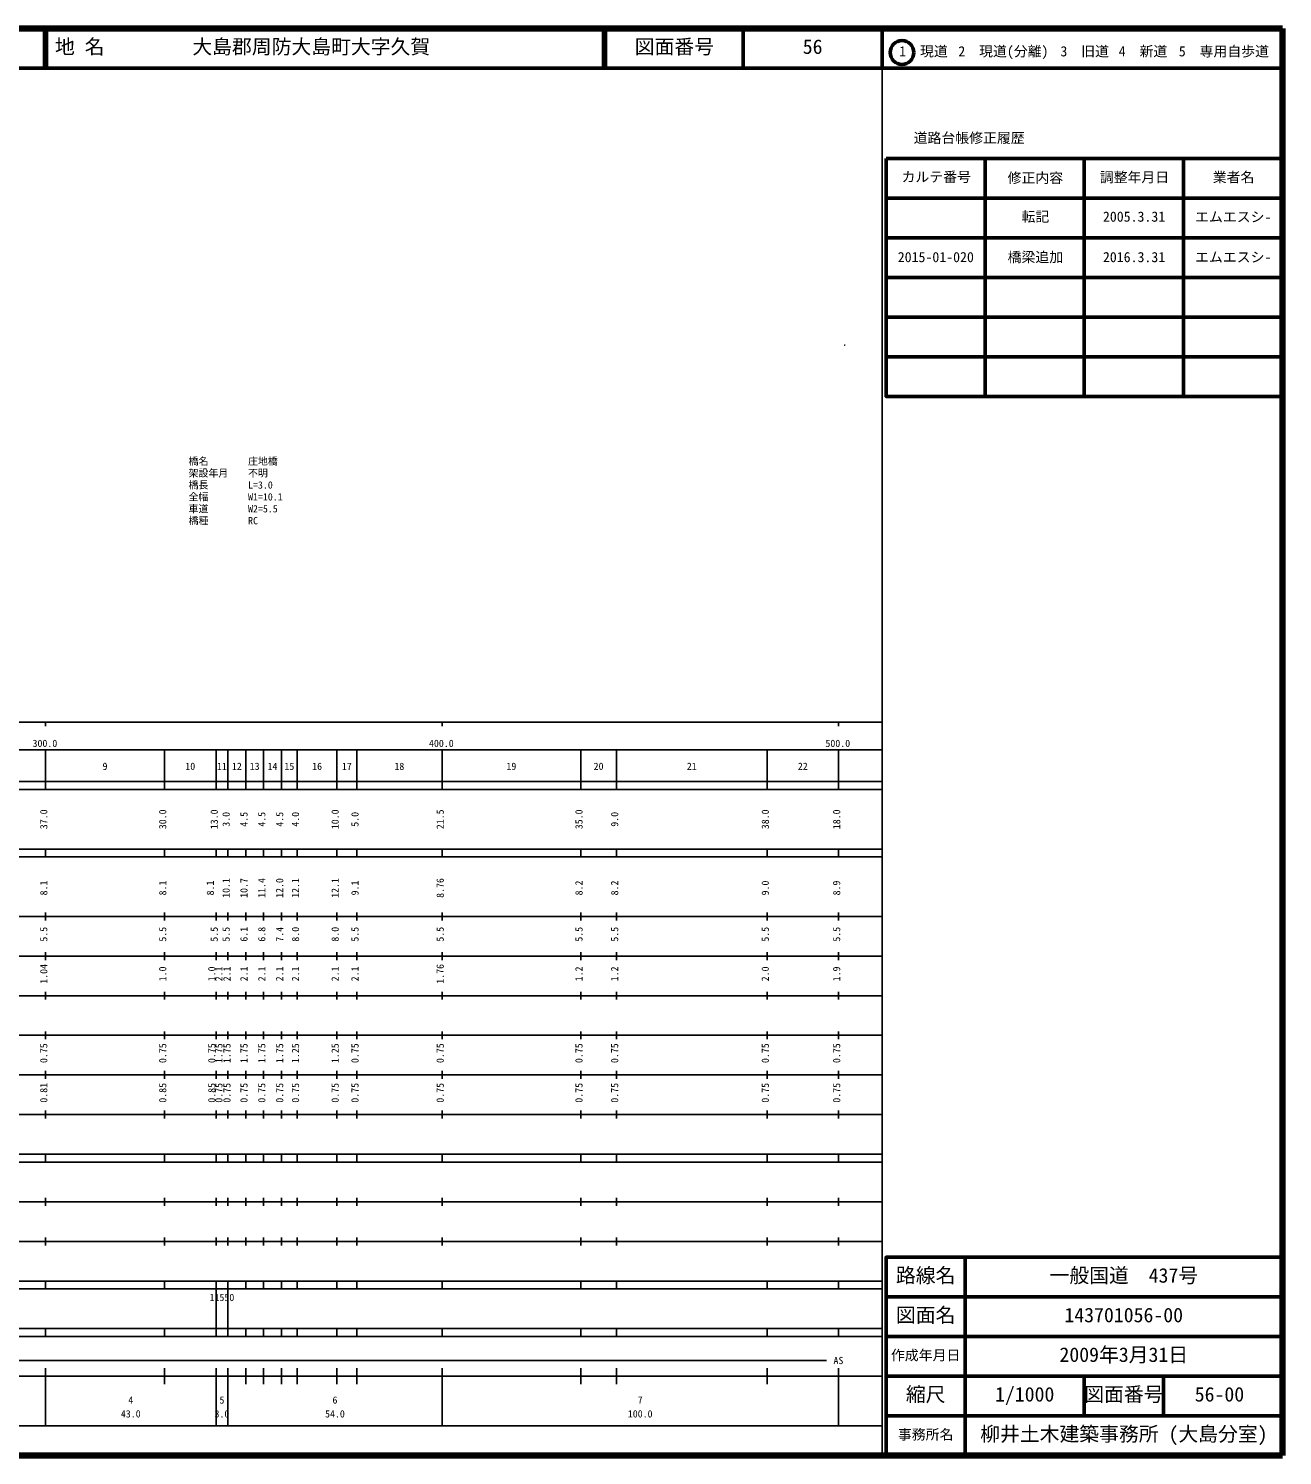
# Model space of a CAD drawing. Units: millimetres on the paper. Extents: x 40 to 680, y 20 to 380.
# Drawn here: x 363.7 to 680, y 20 to 380 of the extents above; entities that cross this region are included whole.
import ezdxf
from ezdxf.enums import TextEntityAlignment as Align

# ---------------------------------------------------------------- set-up
doc = ezdxf.new("R2010")
doc.units = ezdxf.units.MM
for name, color, linetype, lineweight in [('M-OTRS', 6, 'Continuous', 25), ('M-TTL', 2, 'Continuous', 140), ('M-TTL-BAND', 7, 'Continuous', 25), ('M-TTL-FRAM', 2, 'Continuous', 50), ('M-TTL-LINE', 7, 'Continuous', 50)]:
    doc.layers.add(name, color=color, linetype=linetype, lineweight=lineweight)
doc.layers.add('M-STR-HTXT', color=7, linetype='Continuous')
doc.layers.add('M-TTL-TXT', color=7, linetype='Continuous')
doc.styles.add('ＭＳ ゴシック', font='')
doc.styles.get('ＭＳ ゴシック').set_extended_font_data('MS Gothic')

msp = doc.modelspace()

# ---------------------------------------------------------------- linework, layer by layer
at = {"layer": 'M-OTRS'}
for radius in [0.0313, 0.025, 0.0188, 0.0125, 0.0063]:
    msp.add_circle((569.599, 300.115), radius, dxfattribs=at)
at = {"layer": 'M-TTL'}
for p, q in [((680, 380), (40, 380)), ((680, 20), (680, 380)), ((40, 20), (680, 20))]:
    msp.add_line(p, q, dxfattribs=at)
at = {"layer": 'M-TTL-BAND'}
for p, q in [((579, 210.901), (579, 370)), ((579, 20), (579, 212.113)), ((40, 205), (579, 205)), ((368, 205), (368, 204)), ((468, 205), (468, 204)), ((568, 205), (568, 204)), ((68, 198), (579, 198)), ((368, 188), (368, 198)), ((398, 188), (398, 198)), ((411, 188), (411, 198)), ((414, 188), (414, 198)), ((418.5, 188), (418.5, 198)), ((423, 188), (423, 198)), ((427.5, 188), (427.5, 198)), ((431.5, 188), (431.5, 198)), ((441.5, 188), (441.5, 198)), ((446.5, 188), (446.5, 198)), ((468, 188), (468, 198)), ((503, 188), (503, 198)), ((512, 188), (512, 198)), ((550, 188), (550, 198)), ((568, 188), (568, 198)), ((40, 190), (579, 190)), ((40, 188), (579, 188)), ((40, 173), (579, 173)), ((368, 171), (368, 173)), ((398, 171), (398, 173)), ((411, 171), (411, 173)), ((414, 171), (414, 173)), ((418.5, 171), (418.5, 173)), ((423, 171), (423, 173)), ((427.5, 171), (427.5, 173)), ((431.5, 171), (431.5, 173)), ((441.5, 171), (441.5, 173)), ((446.5, 171), (446.5, 173)), ((468, 171), (468, 173)), ((503, 171), (503, 173)), ((512, 171), (512, 173)), ((550, 171), (550, 173)), ((568, 171), (568, 173)), ((40, 171), (579, 171)), ((40, 156), (579, 156)), ((368, 155), (368, 157)), ((398, 155), (398, 157)), ((411, 155), (411, 157)), ((414, 155), (414, 157)), ((418.5, 155), (418.5, 157)), ((423, 155), (423, 157)), ((427.5, 155), (427.5, 157)), ((431.5, 155), (431.5, 157)), ((441.5, 155), (441.5, 157)), ((446.5, 155), (446.5, 157)), ((468, 155), (468, 157)), ((503, 155), (503, 157)), ((512, 155), (512, 157)), ((550, 155), (550, 157)), ((568, 155), (568, 157)), ((46, 146), (579, 146)), ((368, 145), (368, 147)), ((398, 145), (398, 147)), ((411, 145), (411, 147)), ((414, 145), (414, 147)), ((418.5, 145), (418.5, 147)), ((423, 145), (423, 147)), ((427.5, 145), (427.5, 147)), ((431.5, 145), (431.5, 147)), ((441.5, 145), (441.5, 147)), ((446.5, 145), (446.5, 147)), ((468, 145), (468, 147)), ((503, 145), (503, 147)), ((512, 145), (512, 147)), ((550, 145), (550, 147)), ((568, 145), (568, 147)), ((368, 135), (368, 137)), ((398, 135), (398, 137)), ((411, 135), (411, 137)), ((414, 135), (414, 137)), ((418.5, 135), (418.5, 137)), ((423, 135), (423, 137)), ((427.5, 135), (427.5, 137)), ((431.5, 135), (431.5, 137)), ((441.5, 135), (441.5, 137)), ((446.5, 135), (446.5, 137)), ((468, 135), (468, 137)), ((503, 135), (503, 137)), ((512, 135), (512, 137)), ((550, 135), (550, 137)), ((568, 135), (568, 137)), ((52, 136), (579, 136)), ((46, 126), (579, 126)), ((368, 125), (368, 127)), ((398, 125), (398, 127)), ((411, 125), (411, 127)), ((414, 125), (414, 127)), ((418.5, 125), (418.5, 127)), ((423, 125), (423, 127)), ((427.5, 125), (427.5, 127)), ((431.5, 125), (431.5, 127)), ((441.5, 125), (441.5, 127)), ((446.5, 125), (446.5, 127)), ((468, 125), (468, 127)), ((503, 125), (503, 127)), ((512, 125), (512, 127)), ((550, 125), (550, 127)), ((568, 125), (568, 127)), ((52, 116), (579, 116)), ((368, 115), (368, 117)), ((398, 115), (398, 117)), ((411, 115), (411, 117)), ((414, 115), (414, 117)), ((418.5, 115), (418.5, 117)), ((423, 115), (423, 117)), ((427.5, 115), (427.5, 117)), ((431.5, 115), (431.5, 117)), ((441.5, 115), (441.5, 117)), ((446.5, 115), (446.5, 117)), ((468, 115), (468, 117)), ((503, 115), (503, 117)), ((512, 115), (512, 117)), ((550, 115), (550, 117)), ((568, 115), (568, 117)), ((46, 106), (579, 106)), ((368, 105), (368, 107)), ((398, 105), (398, 107)), ((411, 105), (411, 107)), ((414, 105), (414, 107)), ((418.5, 105), (418.5, 107)), ((423, 105), (423, 107)), ((427.5, 105), (427.5, 107)), ((431.5, 105), (431.5, 107)), ((441.5, 105), (441.5, 107)), ((446.5, 105), (446.5, 107)), ((468, 105), (468, 107)), ((503, 105), (503, 107)), ((512, 105), (512, 107)), ((550, 105), (550, 107)), ((568, 105), (568, 107)), ((40, 96), (579, 96)), ((40, 94), (579, 94)), ((368, 94), (368, 96)), ((398, 94), (398, 96)), ((411, 94), (411, 96)), ((414, 94), (414, 96)), ((418.5, 94), (418.5, 96)), ((423, 94), (423, 96)), ((427.5, 94), (427.5, 96)), ((431.5, 94), (431.5, 96)), ((441.5, 94), (441.5, 96)), ((446.5, 94), (446.5, 96)), ((468, 94), (468, 96)), ((503, 94), (503, 96)), ((512, 94), (512, 96)), ((550, 94), (550, 96)), ((568, 94), (568, 96)), ((49, 84), (579, 84)), ((368, 83), (368, 85)), ((398, 83), (398, 85)), ((411, 83), (411, 85)), ((414, 83), (414, 85)), ((418.5, 83), (418.5, 85)), ((423, 83), (423, 85)), ((427.5, 83), (427.5, 85)), ((431.5, 83), (431.5, 85)), ((441.5, 83), (441.5, 85)), ((446.5, 83), (446.5, 85)), ((468, 83), (468, 85)), ((503, 83), (503, 85)), ((512, 83), (512, 85)), ((550, 83), (550, 85)), ((568, 83), (568, 85)), ((40, 74), (579, 74)), ((368, 73), (368, 75)), ((398, 73), (398, 75)), ((411, 73), (411, 75)), ((414, 73), (414, 75)), ((418.5, 73), (418.5, 75)), ((423, 73), (423, 75)), ((427.5, 73), (427.5, 75)), ((431.5, 73), (431.5, 75)), ((441.5, 73), (441.5, 75)), ((446.5, 73), (446.5, 75)), ((468, 73), (468, 75)), ((503, 73), (503, 75)), ((512, 73), (512, 75)), ((550, 73), (550, 75)), ((568, 73), (568, 75)), ((40, 64), (579, 64)), ((40, 62), (579, 62)), ((368, 62), (368, 64)), ((398, 62), (398, 64)), ((411, 62), (411, 64)), ((411, 52), (411, 62)), ((414, 62), (414, 64)), ((414, 52), (414, 62)), ((418.5, 62), (418.5, 64)), ((423, 62), (423, 64)), ((427.5, 62), (427.5, 64)), ((431.5, 62), (431.5, 64)), ((441.5, 62), (441.5, 64)), ((446.5, 62), (446.5, 64)), ((468, 62), (468, 64)), ((503, 62), (503, 64)), ((512, 62), (512, 64)), ((550, 62), (550, 64)), ((568, 62), (568, 64)), ((40, 52), (579, 52)), ((368, 50), (368, 52)), ((398, 50), (398, 52)), ((411, 50), (411, 52)), ((414, 50), (414, 52)), ((418.5, 50), (418.5, 52)), ((423, 50), (423, 52)), ((427.5, 50), (427.5, 52)), ((431.5, 50), (431.5, 52)), ((441.5, 50), (441.5, 52)), ((446.5, 50), (446.5, 52)), ((468, 50), (468, 52)), ((503, 50), (503, 52)), ((512, 50), (512, 52)), ((550, 50), (550, 52)), ((568, 50), (568, 52)), ((40, 50), (579, 50)), ((71, 44), (374.897, 44)), ((374.365, 44), (565, 44)), ((40, 40), (579, 40)), ((368, 27.5), (368, 42)), ((398, 38), (398, 42)), ((411, 27.5), (411, 42)), ((414, 27.5), (414, 42)), ((418.5, 38), (418.5, 42)), ((423, 38), (423, 42)), ((427.5, 38), (427.5, 42)), ((431.5, 38), (431.5, 42)), ((441.5, 38), (441.5, 42)), ((446.5, 38), (446.5, 42)), ((468, 27.5), (468, 42)), ((503, 38), (503, 42)), ((512, 38), (512, 42)), ((550, 38), (550, 42)), ((568, 27.5), (568, 42)), ((68, 27.5), (579, 27.5))]:
    msp.add_line(p, q, dxfattribs=at)
at = {"layer": 'M-TTL-FRAM'}
msp.add_line((580, 347.197), (680, 347.197), dxfattribs=at)
for points in [[(580, 347.197), (580, 287.197), (680, 287.197)], [(680, 70), (580, 70), (580, 20)]]:
    msp.add_lwpolyline(points, dxfattribs=at)
at = {"layer": 'M-TTL-LINE'}
for p, q in [((367.75, 380), (367.75, 370)), ((368.25, 380), (368.25, 370)), ((508.747, 380), (508.747, 370)), ((509.247, 380), (509.247, 370)), ((543.996, 380), (543.996, 370)), ((579, 380), (579, 370)), ((40, 370), (680, 370)), ((605, 347.197), (605, 287.197)), ((630, 347.197), (630, 287.197)), ((655, 347.197), (655, 287.197)), ((580, 337.197), (680, 337.197)), ((580, 327.197), (680, 327.197)), ((580, 317.197), (680, 317.197)), ((580, 307.197), (680, 307.197)), ((580, 297.197), (680, 297.197)), ((600, 70), (600, 20)), ((680, 60), (580, 60)), ((680, 50), (580, 50)), ((680, 40), (580, 40)), ((630, 40), (630, 30)), ((650, 40), (650, 30)), ((680, 30), (580, 30))]:
    msp.add_line(p, q, dxfattribs=at)
msp.add_circle((584.031, 373.958), 3, dxfattribs=at)

# ---------------------------------------------------------------- texts
at = {"layer": 'M-STR-HTXT', "style": 'ＭＳ ゴシック'}
for s, p in [('橋名\u3000\u3000\u3000\u3000庄地橋', (404.081, 269.379)), ('架設年月\u3000\u3000不明', (404.081, 266.379)), ('橋長\u3000\u3000\u3000\u3000L=3.0', (404.081, 263.379)), ('全幅\u3000\u3000\u3000\u3000W1=10.1', (404.081, 260.379)), ('車道\u3000\u3000\u3000\u3000W2=5.5', (404.081, 257.379)), ('橋種\u3000\u3000\u3000\u3000RC', (404.081, 254.379))]:
    msp.add_text(s, height=1.833, dxfattribs=at).set_placement(p, align=Align.BOTTOM_LEFT)
at = {"layer": 'M-TTL-BAND', "style": 'ＭＳ ゴシック'}
for s, p in [('300.0', (364.719, 198.195)), ('400.0', (464.719, 198.195)), ('500.0', (564.719, 198.195)), ('9', (382.375, 192.405)), ('10', (403.25, 192.405)), ('11', (411.25, 192.405)), ('12', (415, 192.405)), ('13', (419.5, 192.405)), ('14', (424, 192.405)), ('15', (428.25, 192.405)), ('16', (435.25, 192.405)), ('17', (442.75, 192.405)), ('18', (456, 192.405)), ('19', (484.25, 192.405)), ('20', (506.25, 192.405)), ('21', (529.75, 192.405)), ('22', (557.75, 192.405)), ('11550', (409.375, 58.405)), ('AS', (566.75, 42.5)), ('4', (388.875, 32.523)), ('5', (411.875, 32.523)), ('6', (440.375, 32.523)), ('7', (517.375, 32.523)), ('43.0', (387, 29.033)), ('3.0', (410.625, 29.033)), ('54.0', (438.5, 29.033)), ('100.0', (514.875, 29.033))]:
    msp.add_text(s, height=1.833, dxfattribs=at).set_placement(p, align=Align.BOTTOM_LEFT)
for s, p in [('37.0', (369, 178)), ('30.0', (399, 178)), ('13.0', (412, 178)), ('3.0', (415, 178.625)), ('4.5', (419.5, 178.625)), ('4.5', (424, 178.625)), ('4.5', (428.5, 178.625)), ('4.0', (432.5, 178.625)), ('10.0', (442.5, 178)), ('5.0', (447.5, 178.625)), ('21.5', (469, 178)), ('35.0', (504, 178)), ('9.0', (513, 178.625)), ('38.0', (551, 178)), ('18.0', (569, 178)), ('8.1', (369, 161.299)), ('8.1', (399, 161.299)), ('8.1', (411, 161.299)), ('10.1', (415, 160.674)), ('10.7', (419.5, 160.674)), ('11.4', (424, 160.674)), ('12.0', (428.5, 160.674)), ('12.1', (432.5, 160.674)), ('12.1', (442.5, 160.674)), ('9.1', (447.5, 161.299)), ('8.76', (469, 160.674)), ('8.2', (504, 161.299)), ('8.2', (513, 161.299)), ('9.0', (551, 161.299)), ('8.9', (569, 161.299)), ('5.5', (369, 149.625)), ('5.5', (399, 149.625)), ('5.5', (412, 149.625)), ('5.5', (415, 149.625)), ('6.1', (419.5, 149.625)), ('6.8', (424, 149.625)), ('7.4', (428.5, 149.625)), ('8.0', (432.5, 149.625)), ('8.0', (442.5, 149.625)), ('5.5', (447.5, 149.625)), ('5.5', (469, 149.625)), ('5.5', (504, 149.625)), ('5.5', (513, 149.625)), ('5.5', (551, 149.625)), ('5.5', (569, 149.625)), ('1.04', (369, 139)), ('1.0', (399, 139.625)), ('1.0', (411.381, 139.625)), ('2.1', (413.169, 139.625)), ('2.1', (415.205, 139.625)), ('2.1', (419.5, 139.625)), ('2.1', (424, 139.625)), ('2.1', (428.5, 139.625)), ('2.1', (432.5, 139.625)), ('2.1', (442.5, 139.625)), ('2.1', (447.5, 139.625)), ('1.76', (469, 139)), ('1.2', (504, 139.625)), ('1.2', (513, 139.625)), ('2.0', (551, 139.625)), ('1.9', (569, 139.625)), ('0.75', (369, 119)), ('0.75', (399, 119)), ('0.75', (411.381, 119)), ('1.75', (413.169, 119)), ('1.75', (415.205, 119)), ('1.75', (419.5, 119)), ('1.75', (424, 119)), ('1.75', (428.5, 119)), ('1.25', (432.5, 119)), ('1.25', (442.5, 119)), ('0.75', (447.5, 119)), ('0.75', (469, 119)), ('0.75', (504, 119)), ('0.75', (513, 119)), ('0.75', (551, 119)), ('0.75', (569, 119)), ('0.81', (369, 109)), ('0.85', (399, 109)), ('0.85', (411.381, 108.999)), ('0.75', (413.169, 108.999)), ('0.75', (415.205, 108.999)), ('0.75', (419.5, 109)), ('0.75', (424, 109)), ('0.75', (428.5, 109)), ('0.75', (432.5, 109)), ('0.75', (442.5, 109)), ('0.75', (447.5, 109)), ('0.75', (469, 109)), ('0.75', (504, 109)), ('0.75', (513, 109)), ('0.75', (551, 109)), ('0.75', (569, 109))]:
    msp.add_text(s, height=1.833, rotation=90, dxfattribs=at).set_placement(p, align=Align.BOTTOM_LEFT)
at = {"layer": 'M-TTL-TXT', "style": 'ＭＳ ゴシック'}
for s, height, p in [('地 名', 3.666, (370.38, 372.5)), ('大島郡周防大島町大字久賀', 3.666, (405.024, 372.5)), ('図面番号', 3.666, (516.621, 372.5)), ('56', 3.666, (558.996, 372.5)), ('1\u3000現道', 2.566, (583.323, 372.208)), ('2\u3000現道(分離)', 2.566, (598.244, 372.208)), ('3\u3000旧道', 2.566, (623.996, 372.208)), ('4\u3000新道', 2.566, (638.699, 372.208)), ('5\u3000専用自歩道', 2.566, (653.853, 372.208)), ('道路台帳修正履歴', 2.566, (586.968, 350.363)), ('カルテ番号', 2.566, (583.925, 340.527)), ('修正内容', 2.566, (610.675, 340.273)), ('調整年月日', 2.566, (633.925, 340.447)), ('業者名', 2.566, (662.425, 340.447)), ('転記', 2.566, (614.175, 330.495)), ('2005.3.31', 2.566, (634.712, 330.495)), ('エムエスシ-', 2.566, (657.962, 330.439)), ('橋梁追加', 2.566, (610.675, 320.29)), ('2015-01-020', 2.566, (582.962, 320.29)), ('2016.3.31', 2.566, (634.712, 320.29)), ('エムエスシ-', 2.566, (657.962, 320.29)), ('路線名', 3.666, (582.5, 62.5)), ('一般国道\u3000437号', 3.666, (621.25, 62.5)), ('図面名', 3.666, (582.5, 52.5)), ('143701056-00', 3.666, (625, 52.5)), ('作成年月日', 2.566, (581.25, 43.25)), ('2009年3月31日', 3.666, (623.75, 42.5)), ('縮尺', 3.666, (585, 32.5)), ('1/1000', 3.666, (607.5, 32.5)), ('図面番号', 3.666, (630, 32.5)), ('56-00', 3.666, (657.875, 32.5)), ('事務所名', 2.566, (583, 23.25)), ('柳井土木建築事務所 (大島分室)', 3.666, (603.75, 22.5))]:
    msp.add_text(s, height=height, dxfattribs=at).set_placement(p, align=Align.BOTTOM_LEFT)

doc.saveas('drawing.dxf')
